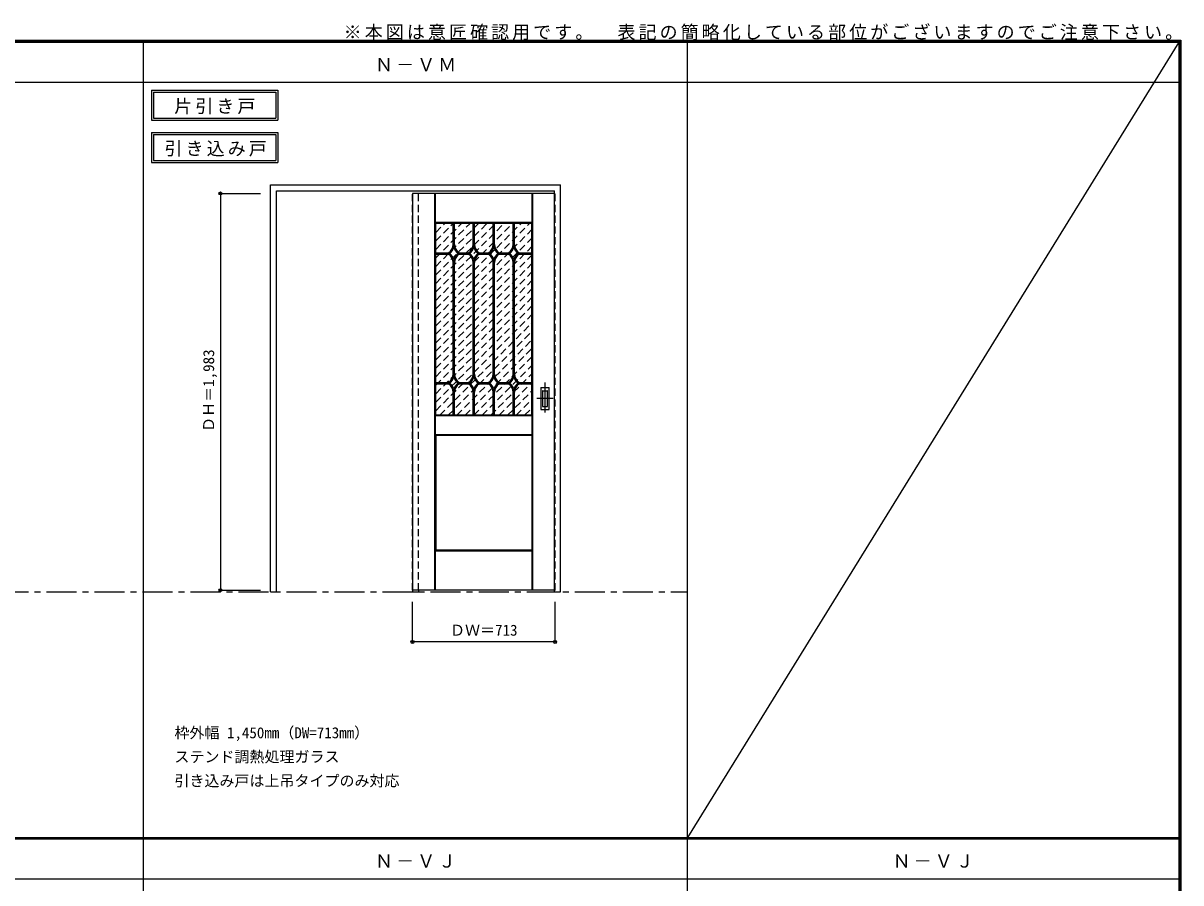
# Model space of a CAD drawing. Units: millimetres, scale not verified. Extents: x -6000 to 5700, y -4307 to 4260.
# Drawn here: x -87 to 5700, y -36 to 4260 of the extents above; entities that cross this region are included whole.
import ezdxf
from ezdxf.enums import TextEntityAlignment as Align

# ---------------------------------------------------------------- set-up
doc = ezdxf.new("R2010")
doc.units = ezdxf.units.MM
doc.header["$LTSCALE"] = 30
doc.header["$PDMODE"] = 32
doc.header["$PDSIZE"] = 15
doc.linetypes.add('CHAIN1', pattern=[8, 5, -1, 1, -1])
doc.linetypes.add('DASHED1', pattern=[1.8, 1.2, -0.6])
for name, color, linetype in [('0-1_通り芯', 4, 'CHAIN1'), ('0-2_扉', 4, 'DASHED1'), ('0-3_仕上げ', 4, 'Continuous'), ('0-4_枠', 3, 'Continuous'), ('0-6_引手', 3, 'Continuous'), ('0-A_文字', 7, 'Continuous'), ('0-B_寸法', 7, 'Continuous'), ('0-C_ハッチ', 4, 'DASHED1'), ('F-0_補助線', 7, 'Continuous'), ('F-1_枠', 6, 'Continuous')]:
    doc.layers.add(name, color=color, linetype=linetype)
doc.styles.add('ＭＳ ゴシック', font='')
doc.styles.get('ＭＳ ゴシック').set_extended_font_data('MS Gothic')

msp = doc.modelspace()

# ---------------------------------------------------------------- linework, layer by layer
at = {"layer": '0-1_通り芯'}
for p, q in [((2521.25, 2465), (2521.25, 2303)), ((2562.25, 2384), (2480.25, 2384))]:
    msp.add_line(p, q, dxfattribs=at)
at = {"layer": '0-1_通り芯', "color": 7}
msp.add_line((-5490, 1418), (3233.5, 1418), dxfattribs=at)
at = {"layer": '0-2_扉', "color": 3, "linetype": 'Continuous'}
for p, q in [((2569.25, 3409.5), (1859.25, 3409.5)), ((1859.25, 3409.5), (1859.25, 1426.5)), ((2569.25, 1426.5), (1859.25, 1426.5))]:
    msp.add_line(p, q, dxfattribs=at)
at = {"layer": '0-2_扉'}
for p, q in [((1859.25, 3409.5), (1859.25, 3405.5)), ((2569.25, 3409.5), (2572.25, 3409.5))]:
    msp.add_line(p, q, dxfattribs=at)
msp.add_lwpolyline([(2569.25, 1426.5), (2572.25, 1426.5), (2572.25, 3409.5)], dxfattribs=at)
at = {"layer": '0-3_仕上げ', "color": 7}
for p, q in [((1971.25, 1426.5), (1971.25, 3409.5)), ((1972.75, 3262), (1972.75, 3409.5)), ((1974.25, 3263.5), (1974.25, 3409.5)), ((2457.25, 3263.5), (2457.25, 3409.5)), ((2458.75, 3262), (2458.75, 3409.5)), ((2460.25, 1426.5), (2460.25, 3409.5)), ((1974.25, 3263.5), (1972.75, 3262)), ((1975.25, 3259.5), (1972.75, 3262)), ((2457.25, 3263.5), (1974.25, 3263.5)), ((1972.75, 2204), (1972.75, 2299)), ((1974.25, 2205.5), (1974.25, 2297.5)), ((2457.25, 2297.5), (1974.25, 2297.5)), ((2456.25, 2301.5), (2458.75, 2299)), ((2457.25, 2297.5), (2458.75, 2299)), ((2457.25, 2205.5), (2457.25, 2297.5)), ((2458.75, 2204), (2458.75, 2299)), ((1974.25, 2205.5), (1972.75, 2204)), ((1975.25, 2201.5), (1972.75, 2204)), ((1974.25, 2205.5), (2457.25, 2205.5)), ((1972.75, 1426.5), (1972.75, 1624)), ((1974.25, 1426.5), (1974.25, 1622.5)), ((2457.25, 1622.5), (1974.25, 1622.5)), ((2456.25, 1626.5), (2458.75, 1624)), ((2457.25, 1622.5), (2458.75, 1624)), ((2457.25, 1426.5), (2457.25, 1622.5)), ((2458.75, 1426.5), (2458.75, 1624))]:
    msp.add_line(p, q, dxfattribs=at)
at = {"layer": '0-3_仕上げ', "color": 3}
for p, q in [((1975.25, 2301.5), (1975.25, 3259.5)), ((2456.25, 3259.5), (1975.25, 3259.5)), ((2456.25, 2301.5), (2456.25, 3259.5)), ((2456.25, 2301.5), (1975.25, 2301.5)), ((1975.25, 2201.5), (2456.25, 2201.5)), ((1975.25, 2201.5), (1975.25, 1626.5)), ((2456.25, 2201.5), (2456.25, 1626.5)), ((2456.25, 1626.5), (1975.25, 1626.5))]:
    msp.add_line(p, q, dxfattribs=at)
at = {"layer": '0-3_仕上げ'}
for p, q in [((2062.75, 3154.69), (2062.75, 3259.5)), ((2068.75, 3154.5), (2068.75, 3259.5)), ((2162.75, 3154.6), (2162.75, 3259.5)), ((2168.75, 3154.6), (2168.75, 3259.5)), ((2262.75, 3154.6), (2262.75, 3259.5)), ((2268.75, 3154.6), (2268.75, 3259.5)), ((2362.75, 3154.6), (2362.75, 3259.5)), ((2368.75, 3154.6), (2368.75, 3259.5)), ((1975.25, 3112.5), (2039.77, 3112.5)), ((1975.25, 3106.5), (2039.77, 3106.5)), ((2091.73, 3112.5), (2139.77, 3112.5)), ((2091.73, 3106.5), (2139.77, 3106.5)), ((2191.73, 3112.5), (2239.77, 3112.5)), ((2191.73, 3106.5), (2239.77, 3106.5)), ((2291.73, 3112.5), (2339.77, 3112.5)), ((2291.73, 3106.5), (2339.77, 3106.5)), ((2391.73, 3112.5), (2456.25, 3112.5)), ((2391.73, 3106.5), (2456.25, 3106.5)), ((2062.75, 2506.6), (2062.75, 3064.4)), ((2068.75, 2506.6), (2068.75, 3064.4)), ((2162.75, 2506.6), (2162.75, 3064.4)), ((2168.75, 2506.6), (2168.75, 3064.4)), ((2262.75, 2506.6), (2262.75, 3064.4)), ((2268.75, 2506.6), (2268.75, 3064.4)), ((2362.75, 2506.6), (2362.75, 3064.4)), ((2368.75, 2506.6), (2368.75, 3064.4)), ((1975.25, 2464.5), (2039.77, 2464.5)), ((1975.25, 2458.5), (2039.77, 2458.5)), ((2091.73, 2464.5), (2139.77, 2464.5)), ((2091.73, 2458.5), (2139.77, 2458.5)), ((2191.73, 2464.5), (2239.77, 2464.5)), ((2191.73, 2458.5), (2239.77, 2458.5)), ((2291.73, 2464.5), (2339.77, 2464.5)), ((2291.73, 2458.5), (2339.77, 2458.5)), ((2391.73, 2464.5), (2456.25, 2464.5)), ((2391.73, 2458.5), (2456.25, 2458.5)), ((2062.75, 2301.5), (2062.75, 2416.4)), ((2068.75, 2301.5), (2068.75, 2416.4)), ((2162.75, 2301.5), (2162.75, 2416.4)), ((2168.75, 2301.5), (2168.75, 2416.4)), ((2262.75, 2301.5), (2262.75, 2416.4)), ((2268.75, 2301.5), (2268.75, 2416.4)), ((2362.75, 2301.5), (2362.75, 2416.4)), ((2368.75, 2301.5), (2368.75, 2416.4))]:
    msp.add_line(p, q, dxfattribs=at)
at = {"layer": '0-3_仕上げ', "linetype": 'CHAIN1'}
for p, q in [((2065.75, 3154.5), (2065.75, 3259.5)), ((2165.75, 3154.5), (2165.75, 3259.5)), ((2265.75, 3154.5), (2265.75, 3259.5)), ((2365.75, 3154.5), (2365.75, 3259.5)), ((1975.25, 3109.5), (2040.75, 3109.5)), ((2090.75, 3109.5), (2140.75, 3109.5)), ((2190.75, 3109.5), (2240.75, 3109.5)), ((2290.75, 3109.5), (2340.75, 3109.5)), ((2390.75, 3109.5), (2456.25, 3109.5)), ((2065.75, 2506.5), (2065.75, 3064.5)), ((2165.75, 2506.5), (2165.75, 3064.5)), ((2265.75, 2506.5), (2265.75, 3064.5)), ((2365.75, 2506.5), (2365.75, 3064.5)), ((1975.25, 2461.5), (2040.75, 2461.5)), ((2090.75, 2461.5), (2140.75, 2461.5)), ((2190.75, 2461.5), (2240.75, 2461.5)), ((2290.75, 2461.5), (2340.75, 2461.5)), ((2390.75, 2461.5), (2456.25, 2461.5)), ((2065.75, 2301.5), (2065.75, 2416.5)), ((2165.75, 2301.5), (2165.75, 2416.5)), ((2265.75, 2301.5), (2265.75, 2416.5)), ((2365.75, 2301.5), (2365.75, 2416.5))]:
    msp.add_line(p, q, dxfattribs=at)
at = {"layer": '0-3_仕上げ', "color": 7}
for points in [[(2457.25, 3263.5), (2458.75, 3262), (2456.25, 3259.5)], [(1974.25, 2297.5), (1972.75, 2299), (1975.25, 2301.5)], [(2457.25, 2205.5), (2458.75, 2204), (2456.25, 2201.5)], [(1974.25, 1622.5), (1972.75, 1624), (1975.25, 1626.5)]]:
    msp.add_lwpolyline(points, dxfattribs=at)
at = {"layer": '0-3_仕上げ'}
for centre, radius, start, end in [((2005.87, 3158.32), 57, 306.49767, 356.34853), ((2005.87, 3158.32), 63, 309.20041, 341.88743), ((2125.63, 3158.32), 63, 198.11257, 230.79959), ((2125.63, 3158.32), 57, 183.65147, 233.50233), ((2105.87, 3158.32), 57, 306.49767, 356.25364), ((2105.87, 3158.32), 63, 309.20041, 341.88743), ((2225.63, 3158.32), 63, 198.11257, 230.79959), ((2225.63, 3158.32), 57, 183.65147, 233.50233), ((2205.87, 3158.32), 57, 306.49767, 356.25364), ((2205.87, 3158.32), 63, 309.20041, 341.88743), ((2325.63, 3158.32), 63, 198.11257, 230.79959), ((2325.63, 3158.32), 57, 183.65147, 233.50233), ((2305.87, 3158.32), 57, 306.49767, 356.25364), ((2305.87, 3158.32), 63, 309.20041, 341.88743), ((2425.63, 3158.32), 63, 198.11257, 230.79959), ((2425.63, 3158.32), 57, 183.65147, 233.50233), ((2005.87, 3060.68), 57, 3.74636, 53.50233), ((2005.87, 3060.68), 63, 18.11257, 50.79959), ((2125.63, 3060.68), 63, 129.20041, 161.88743), ((2125.63, 3060.68), 57, 126.49767, 176.25364), ((2105.87, 3060.68), 57, 3.74636, 53.50233), ((2105.87, 3060.68), 63, 18.11257, 50.79959), ((2225.63, 3060.68), 63, 129.20041, 161.88743), ((2225.63, 3060.68), 57, 126.49767, 176.25364), ((2205.87, 3060.68), 57, 3.74636, 53.50233), ((2205.87, 3060.68), 63, 18.11257, 50.79959), ((2325.63, 3060.68), 63, 129.20041, 161.88743), ((2325.63, 3060.68), 57, 126.49767, 176.25364), ((2305.87, 3060.68), 57, 3.74636, 53.50233), ((2305.87, 3060.68), 63, 18.11257, 50.79959), ((2425.63, 3060.68), 63, 129.20041, 161.88743), ((2425.63, 3060.68), 57, 126.49767, 176.25364), ((2005.87, 2510.32), 57, 306.49767, 356.25364), ((2005.87, 2510.32), 63, 309.20041, 341.88743), ((2125.63, 2510.32), 63, 198.11257, 230.79959), ((2125.63, 2510.32), 57, 183.74636, 233.50233), ((2105.87, 2510.32), 57, 306.49767, 356.25364), ((2105.87, 2510.32), 63, 309.20041, 341.88743), ((2225.63, 2510.32), 63, 198.11257, 230.79959), ((2225.63, 2510.32), 57, 183.74636, 233.50233), ((2205.87, 2510.32), 57, 306.49767, 356.25364), ((2205.87, 2510.32), 63, 309.20041, 341.88743), ((2325.63, 2510.32), 63, 198.11257, 230.79959), ((2325.63, 2510.32), 57, 183.74636, 233.50233), ((2305.87, 2510.32), 57, 306.49767, 356.25364), ((2305.87, 2510.32), 63, 309.20041, 341.88743), ((2425.63, 2510.32), 63, 198.11257, 230.79959), ((2425.63, 2510.32), 57, 183.74636, 233.50233), ((2005.87, 2412.68), 57, 3.74636, 53.50233), ((2005.87, 2412.68), 63, 18.11257, 50.79959), ((2125.63, 2412.68), 63, 129.20041, 161.88743), ((2125.63, 2412.68), 57, 126.49767, 176.25364), ((2105.87, 2412.68), 57, 3.74636, 53.50233), ((2105.87, 2412.68), 63, 18.11257, 50.79959), ((2225.63, 2412.68), 63, 129.20041, 161.88743), ((2225.63, 2412.68), 57, 126.49767, 176.25364), ((2205.87, 2412.68), 57, 3.74636, 53.50233), ((2205.87, 2412.68), 63, 18.11257, 50.79959), ((2325.63, 2412.68), 63, 129.20041, 161.88743), ((2325.63, 2412.68), 57, 126.49767, 176.25364), ((2305.87, 2412.68), 57, 3.74636, 53.50233), ((2305.87, 2412.68), 63, 18.11257, 50.79959), ((2425.63, 2412.68), 63, 129.20041, 161.88743), ((2425.63, 2412.68), 57, 126.49767, 176.25364)]:
    msp.add_arc(centre, radius, start, end, dxfattribs=at)
at = {"layer": '0-3_仕上げ', "linetype": 'CHAIN1'}
for centre, start, end in [((2005.87, 3158.32), 305.54226, 356.34853), ((2125.63, 3158.32), 183.65147, 234.45774), ((2105.87, 3158.32), 305.54226, 356.34853), ((2225.63, 3158.32), 183.65147, 234.45774), ((2205.87, 3158.32), 305.54226, 356.34853), ((2325.63, 3158.32), 183.65147, 234.45774), ((2305.87, 3158.32), 305.54226, 356.34853), ((2425.63, 3158.32), 183.65147, 234.45774), ((2005.87, 3060.68), 3.65147, 54.45774), ((2125.63, 3060.68), 125.54226, 176.34853), ((2105.87, 3060.68), 3.65147, 54.45774), ((2225.63, 3060.68), 125.54226, 176.34853), ((2205.87, 3060.68), 3.65147, 54.45774), ((2325.63, 3060.68), 125.54226, 176.34853), ((2305.87, 3060.68), 3.65147, 54.45774), ((2425.63, 3060.68), 125.54226, 176.34853), ((2005.87, 2510.32), 305.54226, 356.34853), ((2125.63, 2510.32), 183.65147, 234.45774), ((2105.87, 2510.32), 305.54226, 356.34853), ((2225.63, 2510.32), 183.65147, 234.45774), ((2205.87, 2510.32), 305.54226, 356.34853), ((2325.63, 2510.32), 183.65147, 234.45774), ((2305.87, 2510.32), 305.54226, 356.34853), ((2425.63, 2510.32), 183.65147, 234.45774), ((2005.87, 2412.68), 3.65147, 54.45774), ((2125.63, 2412.68), 125.54226, 176.34853), ((2105.87, 2412.68), 3.65147, 54.45774), ((2225.63, 2412.68), 125.54226, 176.34853), ((2205.87, 2412.68), 3.65147, 54.45774), ((2325.63, 2412.68), 125.54226, 176.34853), ((2305.87, 2412.68), 3.65147, 54.45774), ((2425.63, 2412.68), 125.54226, 176.34853)]:
    msp.add_arc(centre, 60, start, end, dxfattribs=at)
at = {"layer": '0-4_枠'}
for p, q in [((1149.25, 1418), (1149.25, 3453)), ((1149.25, 3453), (2599.25, 3453)), ((1179.25, 3423), (2569.25, 3423)), ((1179.25, 1418), (1179.25, 3423)), ((2569.25, 1418), (2569.25, 3423)), ((2599.25, 1418), (2599.25, 3453)), ((1149.25, 1418), (1179.25, 1418)), ((1859.25, 1426.5), (1859.25, 1418)), ((1859.25, 1418), (1889.25, 1418)), ((1889.25, 1426.5), (1889.25, 1418)), ((2569.25, 1418), (2599.25, 1418))]:
    msp.add_line(p, q, dxfattribs=at)
at = {"layer": '0-4_枠', "color": 4, "linetype": 'DASHED1'}
for p, q in [((1859.25, 1426.5), (1859.25, 3423)), ((1889.25, 1426.5), (1889.25, 3423))]:
    msp.add_line(p, q, dxfattribs=at)
at = {"layer": '0-6_引手'}
for p, q in [((2500.25, 2437.5), (2500.25, 2330.5)), ((2501.75, 2439), (2540.75, 2439)), ((2542.25, 2330.5), (2542.25, 2437.5)), ((2501.75, 2329), (2540.75, 2329))]:
    msp.add_line(p, q, dxfattribs=at)
at = {"layer": '0-6_引手', "color": 7}
for p, q in [((2508.75, 2421.5), (2508.75, 2346.5)), ((2510.25, 2423), (2532.25, 2423)), ((2533.75, 2346.5), (2533.75, 2421.5)), ((2510.25, 2345), (2532.25, 2345))]:
    msp.add_line(p, q, dxfattribs=at)
at = {"layer": '0-6_引手'}
for centre, start, end in [((2501.75, 2437.5), 90, 180), ((2540.75, 2437.5), 0, 90), ((2501.75, 2330.5), 180, 270), ((2540.75, 2330.5), 270, 0)]:
    msp.add_arc(centre, 1.5, start, end, dxfattribs=at)
at = {"layer": '0-6_引手', "color": 7}
for centre, start, end in [((2510.25, 2421.5), 90, 180), ((2532.25, 2421.5), 0, 90), ((2510.25, 2346.5), 180, 270), ((2532.25, 2346.5), 270, 0)]:
    msp.add_arc(centre, 1.5, start, end, dxfattribs=at)
at = {"layer": '0-A_文字'}
for p, q in [((555, 3925), (555, 3775)), ((565, 3915), (565, 3785)), ((565, 3915), (1176.03, 3915)), ((1176.03, 3915), (1176.03, 3785)), ((555, 3775), (1186.03, 3775)), ((565, 3785), (1176.03, 3785)), ((555, 3713.53), (555, 3563.53)), ((565, 3703.53), (565, 3573.53)), ((565, 3703.53), (1176.03, 3703.53)), ((1176.03, 3703.53), (1176.03, 3573.53)), ((555, 3563.53), (1186.03, 3563.53)), ((565, 3573.53), (1176.03, 3573.53))]:
    msp.add_line(p, q, dxfattribs=at)
for points in [[(555, 3925), (1186.03, 3925), (1186.03, 3775)], [(555, 3713.53), (1186.03, 3713.53), (1186.03, 3563.53)]]:
    msp.add_lwpolyline(points, dxfattribs=at)
at = {"layer": '0-B_寸法', "color": 4}
for p, q in [((899.25, 3409.5), (899.25, 1426.5)), ((899.25, 3409.5), (1099.25, 3409.5)), ((899.25, 1426.5), (1099.25, 1426.5)), ((2572.25, 1168), (2572.25, 1368))]:
    msp.add_line(p, q, dxfattribs=at)
msp.add_lwpolyline([(2572.25, 1168), (1859.25, 1168), (1859.25, 1368)], dxfattribs=at)
at = {"layer": '0-B_寸法'}
for p in [(899.25, 3409.5), (899.25, 1426.5), (1859.25, 1168), (2572.25, 1168)]:
    msp.add_point(p, dxfattribs=at)
at = {"layer": '0-C_ハッチ'}
for p, q in [((1975.25, 3257.06), (1977.69, 3259.5)), ((1975.25, 3172.21), (2062.54, 3259.5)), ((1975.25, 3214.63), (2020.12, 3259.5)), ((1975.25, 2790.37), (2444.38, 3259.5)), ((1975.25, 2832.79), (2401.96, 3259.5)), ((1975.25, 2875.22), (2359.53, 3259.5)), ((1975.25, 2917.65), (2317.1, 3259.5)), ((1975.25, 2960.07), (2274.68, 3259.5)), ((1975.25, 3002.5), (2232.25, 3259.5)), ((1975.25, 3044.93), (2189.82, 3259.5)), ((1975.25, 3087.35), (2147.4, 3259.5)), ((1975.25, 3129.78), (2104.97, 3259.5)), ((1975.25, 2747.94), (2456.25, 3228.94)), ((1975.25, 2705.52), (2456.25, 3186.52)), ((1975.25, 2663.09), (2456.25, 3144.09)), ((1975.25, 2620.66), (2456.25, 3101.66)), ((1975.25, 2578.24), (2456.25, 3059.24)), ((1975.25, 2535.81), (2456.25, 3016.81)), ((1975.25, 2493.38), (2456.25, 2974.38)), ((1975.25, 2450.96), (2456.25, 2931.96)), ((1975.25, 2408.53), (2456.25, 2889.53)), ((1975.25, 2366.1), (2456.25, 2847.1)), ((1975.25, 2323.68), (2456.25, 2804.68)), ((1995.5, 2301.5), (2456.25, 2762.25)), ((2037.92, 2301.5), (2456.25, 2719.83)), ((2080.35, 2301.5), (2456.25, 2677.4)), ((2122.78, 2301.5), (2456.25, 2634.97)), ((2165.2, 2301.5), (2456.25, 2592.55)), ((2207.63, 2301.5), (2456.25, 2550.12)), ((2250.06, 2301.5), (2456.25, 2507.69)), ((2292.48, 2301.5), (2456.25, 2465.27)), ((2334.91, 2301.5), (2456.25, 2422.84)), ((2377.34, 2301.5), (2456.25, 2380.41)), ((2419.76, 2301.5), (2456.25, 2337.99))]:
    msp.add_line(p, q, dxfattribs=at)
at = {"layer": 'F-0_補助線'}
msp.add_line((5690, 4165), (3233.5, 190.5), dxfattribs=at)
at = {"layer": 'F-1_枠'}
for p, q in [((-6000, 4175), (5700, 4175)), ((-6000, 4170), (5700, 4170)), ((515, -3790), (515, 4175)), ((3233.5, -3790), (3233.5, 4175)), ((5690, 4175), (5690, -4205)), ((5695, 4175), (5695, -4205)), ((5700, 4175), (5700, -4205)), ((-6000, 4165), (5700, 4165)), ((-6000, 3965), (5700, 3965)), ((-6000, 190.5), (5700, 190.5)), ((-6000, 187.5), (5700, 187.5)), ((-6000, 184.5), (5700, 184.5)), ((-6000, -15.5), (5700, -15.5))]:
    msp.add_line(p, q, dxfattribs=at)

# ---------------------------------------------------------------- texts
at = {"layer": '0-A_文字', "style": 'ＭＳ ゴシック'}
for s, p in [('枠外幅 1,450mm（DW=713mm）', (669.25, 670.5)), ('ステンド調熱処理ガラス', (669.25, 550.5)), ('引き込み戸は上吊タイプのみ対応', (669.25, 430.5))]:
    msp.add_text(s, height=54.99, dxfattribs=at).set_placement(p, align=Align.BOTTOM_LEFT)
at = {"layer": '0-A_文字', "char_height": 65.98, "attachment_point": 7, "style": 'ＭＳ ゴシック'}
for s, insert in [('\\T1.17;※本図は意匠確認用です。\u3000表記の簡略化している部位がございますのでご注意下さい。', (1515, 4175)), ('\\T1.17;Ｎ－ＶＭ', (1671.75, 4020)), ('\\T1.17;片引き戸', (668.02, 3805)), ('\\T1.17;引き込み戸', (619.66, 3593.53)), ('\\T1.17;Ｎ－ＶＪ', (1671.75, 39.5)), ('\\T1.17;Ｎ－ＶＪ', (4259.25, 39.5))]:
    msp.add_mtext(s, dxfattribs=dict(at, insert=insert))
at = {"layer": '0-B_寸法', "style": 'ＭＳ ゴシック'}
msp.add_text('ＤＨ＝1,983', height=54.99, rotation=90, dxfattribs=at).set_placement((884.25, 2217.75), align=Align.BOTTOM_LEFT)
msp.add_text('ＤＷ＝713', height=54.99, dxfattribs=at).set_placement((2047, 1183), align=Align.BOTTOM_LEFT)

doc.saveas('drawing.dxf')
